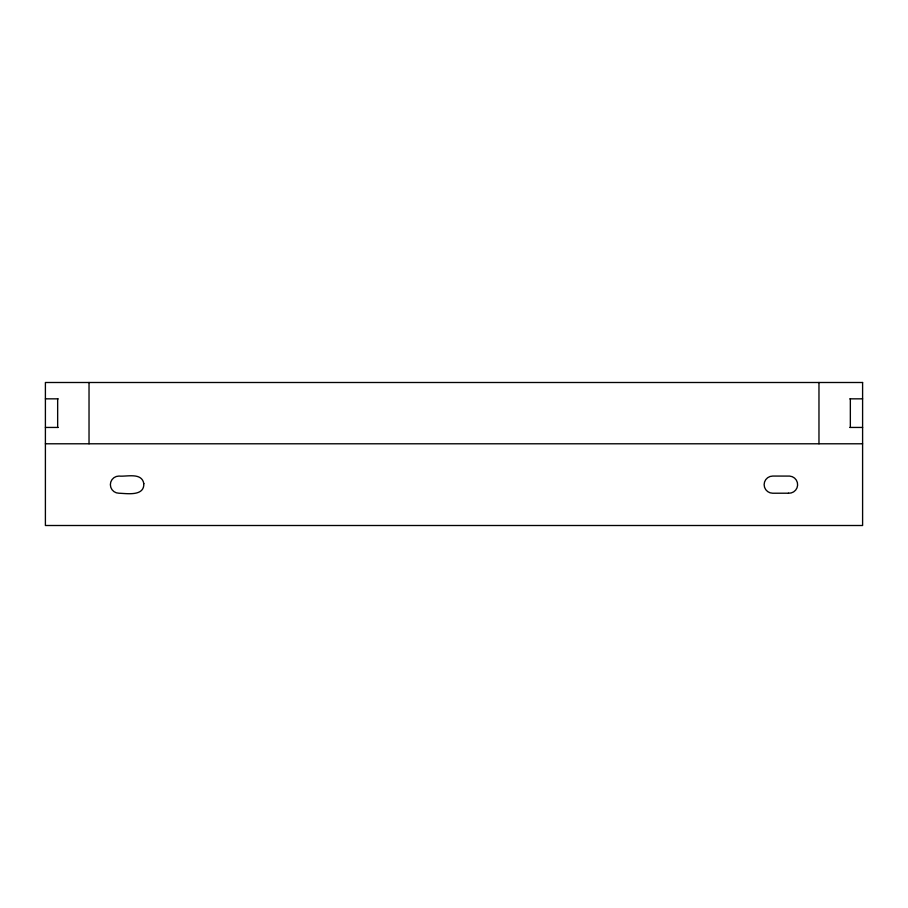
<?xml version="1.0" encoding="UTF-8"?>
<svg xmlns="http://www.w3.org/2000/svg" width="908" height="908" viewBox="0 0 908 908"><rect width="100%" height="100%" fill="white"/><g stroke="black" fill="none" stroke-linecap="round" stroke-linejoin="round"><path stroke-width="1.36" d="M45.4 398.839L58.169 398.839M849.831 398.839L862.6 398.839M45.4 427.441L58.169 427.441M849.831 427.441L862.6 427.441M45.4 443.785L862.6 443.785M850.342 398.839L850.342 427.441M818.971 382.495L818.971 443.785M89.029 382.495L89.029 443.785M57.658 398.839L57.658 427.441M143.816 483.612C144.406 496.608 126.893 493.453 118.948 493.226A8.581 8.581 0 0 1 110.367 484.645A8.581 8.581 0 0 1 118.948 476.064C126.734 476.893 141.784 472.126 143.816 483.612M788.462 493.203L772.708 493.226A8.581 8.581 0 0 1 764.127 484.645A8.581 8.581 0 0 1 772.708 476.064L789.642 476.087A8.581 8.581 0 0 1 797.61 485.235A8.581 8.581 0 0 1 788.462 493.203M862.6 382.495L45.4 382.495L45.4 525.505L862.6 525.505L862.6 382.495"/></g></svg>
